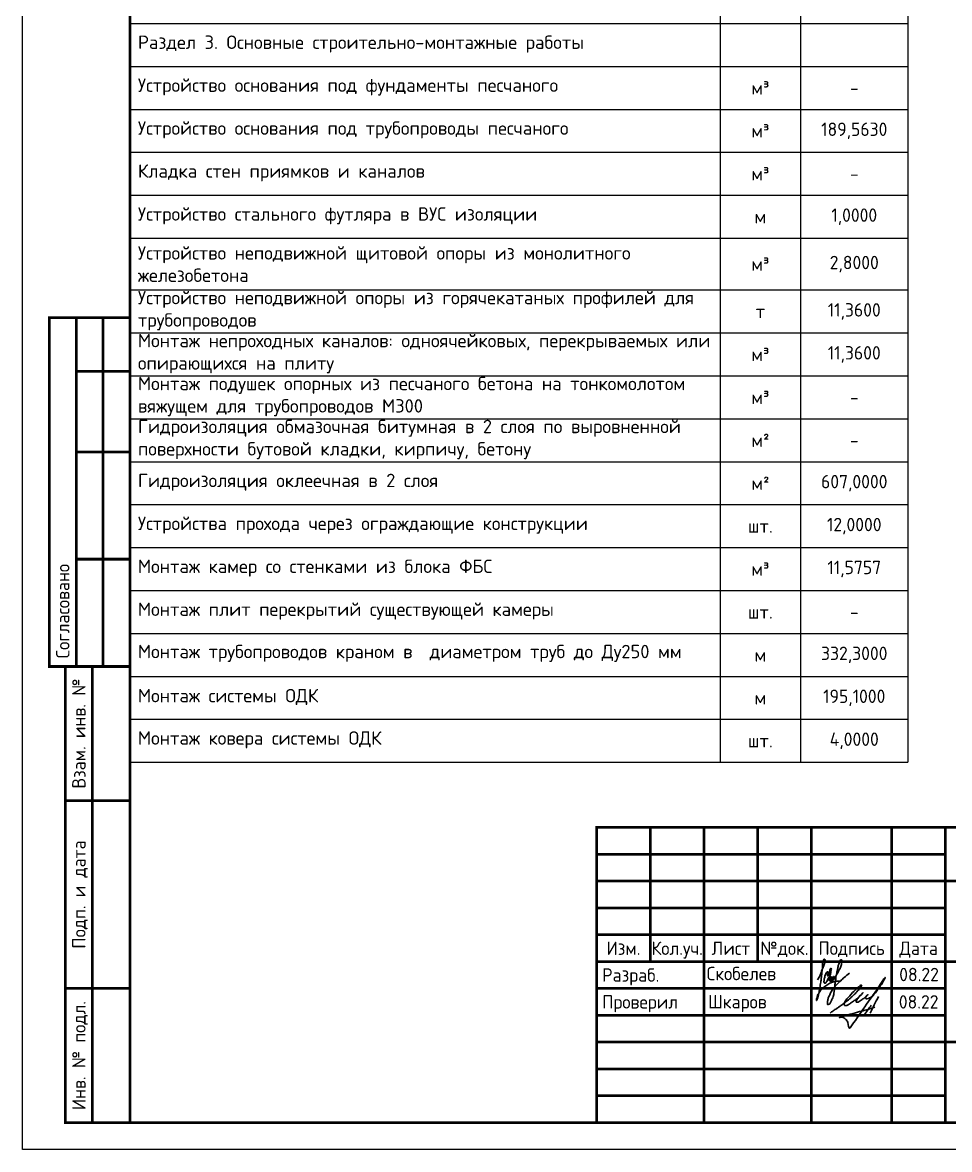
# Model space of a CAD drawing. Header units: millimetres. Extents: x 1981 to 3888, y 1583 to 2809.
# Drawn here: x 2341.3 to 2514, y 2388.6 to 2598.6 of the extents above; entities that cross this region are included whole.
import ezdxf
from ezdxf.enums import TextEntityAlignment as Align

# ---------------------------------------------------------------- set-up
doc = ezdxf.new("R2010")
doc.units = ezdxf.units.MM
doc.layers.add('M-EQPM', color=50, linetype='Continuous', lineweight=18)
doc.layers.add('Форматы', color=7, linetype='Continuous')
doc.styles.add('-ISOCPEUR-', font='isocpeur.ttf')
doc.styles.add('GOST-2.304_Type-B', font='GOST Common.ttf')
doc.styles.get("Standard").update_dxf_attribs({"font": 'GOST Common.ttf'})

# ---------------------------------------------------------------- blocks, each defined once
blk = doc.blocks.new('*U114')
blk.add_lwpolyline([(0, 123), (297, 123), (297, -297), (0, -297)], close=True)
at = {"const_width": 0.5}
blk.add_lwpolyline([(20, 118), (292, 118), (292, -292), (20, -292)], close=True, dxfattribs=at)
for points in [[(20, -207), (5, -207), (5, -142), (20, -142)], [(10, -142), (10, -207)], [(15, -142), (15, -207)], [(10, -152), (20, -152)], [(10, -167), (20, -167)], [(10, -187), (20, -187)], [(20, -292), (8, -292), (8, -207), (20, -207)], [(13, -207), (13, -292)], [(8, -232), (20, -232)], [(107, -292), (107, -237), (292, -237)], [(117, -237), (117, -262)], [(127, -237), (127, -292)], [(137, -237), (137, -262)], [(147, -237), (147, -292)], [(162, -237), (162, -292)], [(172, -237), (172, -292)], [(107, -242), (172, -242)], [(107, -247), (172, -247)], [(172, -247), (292, -247)], [(107, -252), (172, -252)], [(107, -257), (172, -257)], [(107, -262), (292, -262)], [(8, -267), (20, -267)], [(107, -267), (172, -267)], [(107, -272), (172, -272)], [(107, -277), (172, -277)], [(172, -277), (292, -277)], [(107, -282), (172, -282)], [(107, -287), (172, -287)]]:
    blk.add_lwpolyline(points, dxfattribs=at)
at = {"style": 'GOST-2.304_Type-B'}
blk.add_text('Согласовано', height=2.5, rotation=90, dxfattribs=at).set_placement((7.5, -205.5), align=Align.MIDDLE_LEFT)
for s, p in [('Взам. инв. №', (10.5, -219.5)), ('Подп. и дата', (10.5, -249.5)), ('Инв. № подл.', (10.5, -279.5))]:
    blk.add_text(s, height=2.5, rotation=90, dxfattribs=at).set_placement(p, align=Align.MIDDLE_CENTER)
for s, p in [('Изм.', (112, -259.5)), ('Кол.уч.', (122, -259.5)), ('Лист', (132, -259.5)), ('№док.', (142, -259.5)), ('Подпись', (154.5, -259.5)), ('Дата', (167, -259.5))]:
    blk.add_text(s, height=2.5, dxfattribs=at).set_placement(p, align=Align.MIDDLE_CENTER)
for s, p in [('Разраб.', (108, -264.5)), ('Проверил', (108, -269.5))]:
    blk.add_text(s, height=2.5, dxfattribs=at).set_placement(p, align=Align.MIDDLE_LEFT)
blk.add_attdef('РАЗРАБОТАЛ', text='', height=2.5, dxfattribs=at).set_placement((127.5, -264.22), align=Align.MIDDLE_LEFT)
at = {"style": 'GOST-2.304_Type-B', "flags": 8}
for tag, height, p in [('ДАТА', 2.5, (167.07, -264.4)), ('ЛИСТ', 3, (263.39, -271.92)), ('ЛИСТОВ', 3, (280.89, -271.92)), ('ФОРМАТ', 3, (257.97, -294.75))]:
    blk.add_attdef(tag, text='', height=height, dxfattribs=at).set_placement(p, align=Align.MIDDLE_CENTER)
at = {"style": 'GOST-2.304_Type-B'}
blk.add_attdef('ПРОВЕРИЛ', (127.75, -270.73), '', height=2.5, dxfattribs=at)
at = {"style": 'GOST-2.304_Type-B', "flags": 8}
for tag, p in [('ТЕПЛОВЫЕ_СЕТИ_001', (193.44, -271)), ('ИМЯ_ЧЕРТЕЖА_001', (195.09, -285.55))]:
    blk.add_attdef(tag, p, '', height=3, dxfattribs=at)
blk = doc.blocks.new('*T115')
at = {"color": 0, "linetype": 'ByBlock', "lineweight": -2, "transparency": 16777216}
for p, q in [((0, 0), (145, 0)), ((0, 0), (0, -342.84)), ((110, 0), (110, -342.84)), ((125, 0), (125, -342.84)), ((145, 0), (145, -342.84)), ((0, -20), (145, -20)), ((0, -28), (145, -28)), ((0, -36), (145, -36)), ((0, -44.26), (145, -44.26)), ((0, -52.26), (145, -52.26)), ((0, -63.18), (145, -63.18)), ((0, -71.18), (145, -71.18)), ((0, -83.84), (145, -83.84)), ((0, -96.51), (145, -96.51)), ((0, -109.18), (145, -109.18)), ((0, -117.18), (145, -117.18)), ((0, -125.18), (145, -125.18)), ((0, -133.18), (145, -133.18)), ((0, -141.18), (145, -141.18)), ((0, -149.18), (145, -149.18)), ((0, -157.18), (145, -157.18)), ((0, -165.18), (145, -165.18)), ((0, -173.18), (145, -173.18)), ((0, -181.18), (145, -181.18)), ((0, -189.18), (145, -189.18)), ((0, -197.18), (145, -197.18)), ((0, -205.18), (145, -205.18)), ((0, -213.18), (145, -213.18)), ((0, -221.18), (145, -221.18)), ((0, -229.18), (145, -229.18)), ((0, -237.18), (145, -237.18)), ((0, -245.18), (145, -245.18)), ((0, -254.84), (145, -254.84)), ((0, -262.84), (145, -262.84)), ((0, -270.84), (145, -270.84)), ((0, -278.84), (145, -278.84)), ((0, -286.84), (145, -286.84)), ((0, -294.84), (145, -294.84)), ((0, -302.84), (145, -302.84)), ((0, -310.84), (145, -310.84)), ((0, -318.84), (145, -318.84)), ((0, -326.84), (145, -326.84)), ((0, -334.84), (145, -334.84)), ((0, -342.84), (145, -342.84))]:
    blk.add_line(p, q, dxfattribs=at)
at = {"color": 0, "lineweight": 25, "transparency": 16777216, "style": '-ISOCPEUR-'}
for s, insert, char_height, width, attachment_point in [('Ед.^M^Jизм.', (111.5, -5.26), 3.5, 12, 1), ('Коли-^M^Jчество', (126.5, -5.26), 3.5, 17, 1), ('Наименование вида работ', (1.5, -7.63), 3.5, 107, 1), ('Раздел 1. Земляные работы и благоустройство территории', (1.5, -22.24), 2.5, 107, 1), ('Разборка покрытий и оснований асфальтобетонных ', (1.5, -30.24), 2.5, 107, 1), ('м³', (117.5, -32), 2.5, 12, 5), ('Разборка бортовых камней на бетонном основании ( с последующим восстановлением)', (1.5, -36.17), 2.5, 107, 1), ('м', (117.5, -40.13), 2.5, 12, 5), ('Разработка грунта с погрузкой грунта в автосамосвалы эксковаторы с ковшом вместимостью 0,5 м³', (1.5, -44.43), 2.5, 107, 1), ('1000 м³', (117.5, -48.26), 2.5, 12, 5), ('Перевозка грузов автосамосвалами (работающими вне карьеров) на расстояние до 5 км (1-й класс груза)', (1.5, -53.76), 2.5, 107, 1), ('т', (117.5, -57.72), 2.5, 12, 5), ('Разработка грунта вручную в местах пересечения коммуникаций', (1.5, -65.51), 2.5, 107, 1), ('100 м³', (117.5, -67.18), 2.5, 12, 5), ('Засыпка вручную траншей, пазух котлованов и ям, группа грунтов 2', (1.5, -73.17), 2.5, 107, 1), ('100 м³', (117.5, -77.51), 2.5, 12, 5), ('Засыпка траншей и котлованов с перемещением грунта до 5 м бульдозерами мощностью 59 кВт (80 л. с.), группа грунтов 2', (1.5, -85.34), 2.5, 107, 1), ('1000 м³', (117.5, -90.18), 2.5, 12, 5), ('Уплотнение грунта пневматическими трамбовками, группа грунтов 1-2', (1.5, -98.01), 2.5, 107, 1), ('100 м³', (117.5, -102.84), 2.5, 12, 5), ('Устройство покрытий и оснований асфальтобетонных ', (1.5, -111.42), 2.5, 107, 1), ('м³', (117.5, -113.18), 2.5, 12, 5), ('Восстановление растительного слоя толщиной 0,15 м механизированным способом', (1.5, -117.35), 2.5, 107, 1), ('м²', (117.5, -121.18), 2.5, 12, 5), ('Раздел 2. Демонтажные работы', (1.5, -135.42), 2.5, 107, 1), ('Демонтаж непроходных каналов: одноячейковых, перекрываемых или опирающихся на плиту', (1.5, -141.35), 2.5, 107, 1), ('м³', (117.5, -145.18), 2.5, 12, 5), ('Демонтаж камер со стенками кирпича', (1.5, -151.42), 2.5, 107, 1), ('м³', (117.5, -153.18), 2.5, 12, 5), ('Демонтаж плит перекрытий существующей камеры', (1.5, -159.42), 2.5, 107, 1), ('шт.', (117.5, -161.18), 2.5, 12, 5), ('Демонтаж неподвижной опоры', (1.5, -167.42), 2.5, 107, 1), ('шт.', (117.5, -169.18), 2.5, 12, 5), ('Демонтаж подушек опорных из песчаного бетона на тонкомолотом вяжущем для трубопроводов М300', (1.5, -173.35), 2.5, 107, 1), ('м³', (117.5, -177.18), 2.5, 12, 5), ('Демонтаж трубопроводов в непроходных каналах краном диаметром труб до Ду250 мм', (1.5, -181.35), 2.5, 107, 1), ('м', (117.5, -185.18), 2.5, 12, 5), ('Демонтаж запорной арматуры ', (1.5, -191.45), 2.5, 107, 1), ('шт.', (117.5, -193.18), 2.5, 12, 5), ('Раздел 3. Основные строительно-монтажные работы', (1.5, -207.42), 2.5, 107, 1), ('Устройство основания под фундаменты песчаного', (1.5, -215.42), 2.5, 107, 1), ('м³', (117.5, -217.18), 2.5, 12, 5), ('Устройство основания под трубопроводы песчаного', (1.5, -223.42), 2.5, 107, 1), ('м³', (117.5, -225.18), 2.5, 12, 5), ('Кладка стен приямков и каналов', (1.5, -231.42), 2.5, 107, 1), ('м³', (117.5, -233.18), 2.5, 12, 5), ('Устройство стального футляра в ВУС изоляции ', (1.5, -239.42), 2.5, 107, 1), ('м', (117.5, -241.18), 2.5, 12, 5), ('Устройство неподвижной щитовой опоры из монолитного железобетона', (1.5, -246.68), 2.5, 107, 1), ('м³', (117.5, -250.01), 2.5, 12, 5), ('Устройство неподвижной опоры из горячекатаных профилей для трубопроводов', (1.5, -255.01), 2.5, 107, 1), ('т', (117.5, -258.84), 2.5, 12, 5), ('Монтаж непроходных каналов: одноячейковых, перекрываемых или опирающихся на плиту', (1.5, -263.02), 2.5, 107, 1), ('м³', (117.5, -266.84), 2.5, 12, 5), ('Монтаж подушек опорных из песчаного бетона на тонкомолотом вяжущем для трубопроводов М300', (1.5, -271.02), 2.5, 107, 1), ('м³', (117.5, -274.84), 2.5, 12, 5), ('Гидроизоляция обмазочная битумная в 2 слоя по выровненной поверхности бутовой кладки, кирпичу, бетону', (1.5, -279.02), 2.5, 107, 1), ('м²', (117.5, -282.84), 2.5, 12, 5), ('Гидроизоляция оклеечная в 2 слоя', (1.5, -289.08), 2.5, 107, 1), ('м²', (117.5, -290.84), 2.5, 12, 5), ('Устройства прохода через ограждающие конструкции', (1.5, -297.08), 2.5, 107, 1), ('шт.', (117.5, -298.84), 2.5, 12, 5), ('Монтаж камер со стенками из блока ФБС', (1.5, -305.08), 2.5, 107, 1), ('м³', (117.5, -306.84), 2.5, 12, 5), ('Монтаж плит перекрытий существующей камеры', (1.5, -313.08), 2.5, 107, 1), ('шт.', (117.5, -314.84), 2.5, 12, 5), ('Монтаж трубопроводов краном в  диаметром труб до Ду250 мм', (1.5, -320.96), 2.5, 107, 1), ('м', (117.5, -322.84), 2.5, 12, 5), ('Монтаж системы ОДК', (1.5, -329.18), 2.5, 107, 1), ('м', (117.5, -330.84), 2.5, 12, 5), ('Монтаж ковера системы ОДК', (1.5, -337.08), 2.5, 107, 1), ('шт.', (117.5, -338.84), 2.5, 12, 5)]:
    blk.add_mtext(s, dxfattribs=dict(at, insert=insert, char_height=char_height, width=width, attachment_point=attachment_point))
at = {"color": 0, "lineweight": 25, "transparency": 16777216, "char_height": 2.5, "width": 17, "attachment_point": 5}
for s, insert in [('78,4000', (135, -32)), ('40,0000', (135, -40.13)), ('0,0034', (135, -48.26)), ('8,1000', (135, -57.72)), ('0,0290', (135, -67.18)), ('0,0281', (135, -77.51)), ('0,0034', (135, -90.18)), ('0,0463', (135, -102.84)), ('78,4000', (135, -113.18)), ('55,9500', (135, -121.18)), ('11,3600', (135, -145.18)), ('11,5757', (135, -153.18)), ('4,0000', (135, -161.18)), ('-', (135, -169.18)), ('-', (135, -177.18)), ('332,3000', (135, -185.18)), ('4,0000', (135, -193.18)), ('-', (135, -217.18)), ('189,5630', (135, -225.18)), ('-', (135, -233.18)), ('1,0000', (135, -241.18)), ('2,8000', (135, -250.01)), ('11,3600', (135, -258.84)), ('11,3600', (135, -266.84)), ('-', (135, -274.84)), ('-', (135, -282.84)), ('607,0000', (135, -290.84)), ('12,0000', (135, -298.84)), ('11,5757', (135, -306.84)), ('-', (135, -314.84)), ('332,3000', (135, -322.84)), ('195,1000', (135, -330.84)), ('4,0000', (135, -338.84))]:
    blk.add_mtext(s, dxfattribs=dict(at, insert=insert))
blk = doc.blocks.new('Skobelev')
at = {"color": 177, "lineweight": 30, "true_color": 0x293189}
for points in [[(-1.68, -0.45), (-1.4, 0.04), (-1.22, 0.44), (-1.09, 0.78), (-1, 1.03), (-0.84, 1.44), (-0.74, 1.72), (-0.66, 2.01), (-0.6, 2.25), (-0.63, 2.46), (-0.71, 2.49), (-0.8, 2.44), (-0.87, 2.29), (-0.92, 2.05), (-0.97, 1.72), (-0.98, 1.38), (-1, 1.03), (-1.06, 0.66), (-1.08, 0.32), (-1.14, -0.18), (-1.22, -0.78), (-1.3, -1.21), (-1.35, -1.71), (-1.46, -2.17), (-1.52, -2.5), (-1.59, -2.81), (-1.65, -3.01), (-1.72, -3.2), (-1.78, -3.36), (-1.81, -3.4), (-1.83, -3.37), (-1.82, -3.24), (-1.79, -3.08), (-1.71, -2.85), (-1.66, -2.67), (-1.56, -2.43), (-1.36, -2.11), (-1.14, -1.87), (-0.64, -1.39), (-0.06, -1.01), (0.2, -0.88), (0.45, -0.79), (0.8, -0.7), (1.15, -0.64), (1.5, -0.65)], [(-0.21, 0.42), (-0.23, 0.43), (-0.26, 0.38), (-0.27, 0.3), (-0.27, 0.19), (-0.26, 0.12), (-0.2, 0.17), (-0.17, 0.3), (-0.15, 0.42), (-0.16, 0.56), (-0.21, 0.69), (-0.34, 0.65), (-0.44, 0.53), (-0.55, 0.31), (-0.63, 0.09), (-0.66, -0.09), (-0.71, -0.29), (-0.74, -0.51), (-0.76, -0.67), (-0.75, -0.82), (-0.67, -0.93), (-0.57, -0.93), (-0.43, -0.79), (-0.32, -0.59), (-0.21, -0.35), (-0.02, -0.02), (0.06, 0.12), (0.11, 0.23), (0.19, 0.45), (0.2, 0.67), (0.23, 0.85), (0.29, 1.09), (0.2, 1.19), (0.17, 1.17), (0.11, 1.08), (0.08, 0.9), (0.05, 0.69), (0.04, 0.41), (0.01, -0.02), (0.01, -0.21), (0, -0.33), (-0.02, -0.56), (0.01, -0.45), (0.06, -0.41), (0.17, -0.34), (0.24, -0.24), (0.29, -0.12), (0.28, -0.02), (0.21, 0), (0.17, -0.14), (0.14, -0.26), (0.12, -0.4), (0.1, -0.5), (0.12, -0.6), (0.17, -0.68), (0.27, -0.69), (0.34, -0.56), (0.41, -0.42), (0.47, -0.3), (0.5, -0.17), (0.47, -0.07), (0.43, -0.07), (0.39, -0.1), (0.35, -0.2), (0.32, -0.32), (0.3, -0.46), (0.3, -0.55), (0.31, -0.64), (0.36, -0.67), (0.42, -0.65), (0.47, -0.6), (0.51, -0.51), (0.56, -0.41), (0.59, -0.31), (0.63, -0.2), (0.67, -0.11), (0.71, -0.01), (0.69, 0.04), (0.63, 0.03), (0.59, -0.04), (0.55, -0.13), (0.53, -0.2), (0.5, -0.3), (0.47, -0.4), (0.48, -0.47), (0.49, -0.54), (0.54, -0.55), (0.57, -0.48), (0.66, -0.35), (0.74, -0.17), (0.91, 0.06), (1.03, 0.25), (1.16, 0.48), (1.26, 0.66), (1.37, 0.87), (1.48, 1.07), (1.58, 1.31), (1.69, 1.6), (1.74, 1.88), (1.77, 2.12), (1.74, 2.38), (1.68, 2.4), (1.55, 2.32), (1.46, 2.17), (1.39, 1.94), (1.28, 1.6), (1.22, 1.32), (1.18, 1.03), (1.07, 0.58), (1.04, 0.34), (0.95, -0.07), (0.92, -0.36), (0.82, -0.98), (0.78, -1.51), (0.68, -2.13), (0.63, -2.56), (0.55, -2.82), (0.43, -3.16), (0.2, -3.59), (-0.03, -3.94), (-0.24, -3.97), (-0.27, -3.76), (-0.24, -3.49), (-0.14, -3.06), (0.06, -2.58), (0.34, -2), (0.65, -1.6), (1.06, -1.1), (1.63, -0.57), (2.11, -0.11), (2.86, 0.49)]]:
    blk.add_spline(points, degree=3, dxfattribs=at)
blk = doc.blocks.new('подпись')
at = {"lineweight": 30}
for points in [[(-0.82, -1.23), (-0.21, -0.8), (0.43, -0.36), (0.86, -0.08), (1.32, 0.25), (2, 0.77), (2.8, 1.4), (3.27, 1.83), (3.84, 2.36), (4.46, 3.07), (5.01, 3.73), (5.08, 3.95), (5.01, 4.03), (4.91, 4), (4.76, 3.88), (4.33, 3.49), (3.4, 2.58), (2.34, 1.43), (1.83, 0.48), (1.87, 0.23), (1.99, 0.16), (2.17, 0.16), (2.41, 0.25), (3.02, 0.6), (3.71, 1.09), (4.34, 1.62), (5.32, 2.55), (4.75, 1.98), (4.27, 1.36), (4.08, 1.05), (4.07, 0.85), (4.11, 0.78), (4.25, 0.78), (4.42, 0.84), (4.78, 1.05), (5.16, 1.3), (5.47, 1.51), (5.72, 1.73), (6.05, 1.99), (6.23, 2.18), (5.94, 1.88), (5.8, 1.63), (5.8, 1.5), (5.89, 1.44), (6.13, 1.46), (6.57, 1.6), (6.9, 1.79), (7.5, 2.39), (8.04, 3.08), (8.61, 3.92), (9.15, 4.76), (9.43, 5.33), (8, 3.26), (6.29, 0.88), (3.58, -3.07), (3.05, -3.8), (2.85, -4.05), (2.49, -2.98), (2.12, -2.39), (1.3, -1.96), (1.02, -2.03), (2.91, -1.44), (4.7, -0.96), (7.51, -0.15)], [(6.86, 0.23), (5.67, -1.43)], [(8.19, 1.85), (6.68, -1.27)]]:
    blk.add_spline(points, degree=3, dxfattribs=at)
blk = doc.blocks.new('Подпись Леха')
at = {"color": 18, "true_color": 0x000000}
blk.add_blockref('подпись', (2.7, 0.11), dxfattribs=at)
blk = doc.blocks.new('Подписи')
blk.add_blockref('Подпись Леха', (2009.44, 1828.93))
at = {"layer": 'M-EQPM', "lineweight": 50, "xscale": 1.307815025212856, "yscale": 1.307815025212856, "zscale": 1.307815025212856}
blk.add_blockref('Skobelev', (2011.19, 1834.6), dxfattribs=at)

msp = doc.modelspace()

# ---------------------------------------------------------------- block references
for name, p in [('*T115', (2361.29482, 2803.57461)), ('Подписи', (480.45495, 586.17356))]:
    msp.add_blockref(name, p)
at = {"layer": 'Форматы'}
ref = msp.add_blockref('*U114', (2341.29482, 2685.57461), dxfattribs=at)
ref.add_attrib('ДАТА', '08.22', dxfattribs={"layer": '0', "height": 2.5, "style": 'GOST-2.304_Type-B'}).set_placement((2508.36931, 2421.17305), align=Align.MIDDLE_CENTER)
ref.add_attrib('РАЗРАБОТАЛ', 'Скобелев', dxfattribs={"layer": '0', "height": 2.5, "style": 'GOST-2.304_Type-B'}).set_placement((2468.79542, 2421.35039), align=Align.MIDDLE_LEFT)
ref.add_attrib('ПРОВЕРИЛ', 'Шкаров', (2469.04384, 2414.84536), dxfattribs={"layer": '0', "height": 2.5, "style": 'GOST-2.304_Type-B'})

# ---------------------------------------------------------------- texts
at = {"lineweight": 50, "insert": (2508.29482, 2416.07461), "char_height": 2.5, "attachment_point": 5}
msp.add_mtext_dynamic_manual_height_columns('08.22', width=10, gutter_width=12.5, heights=[0], dxfattribs=at)

doc.saveas('drawing.dxf')
